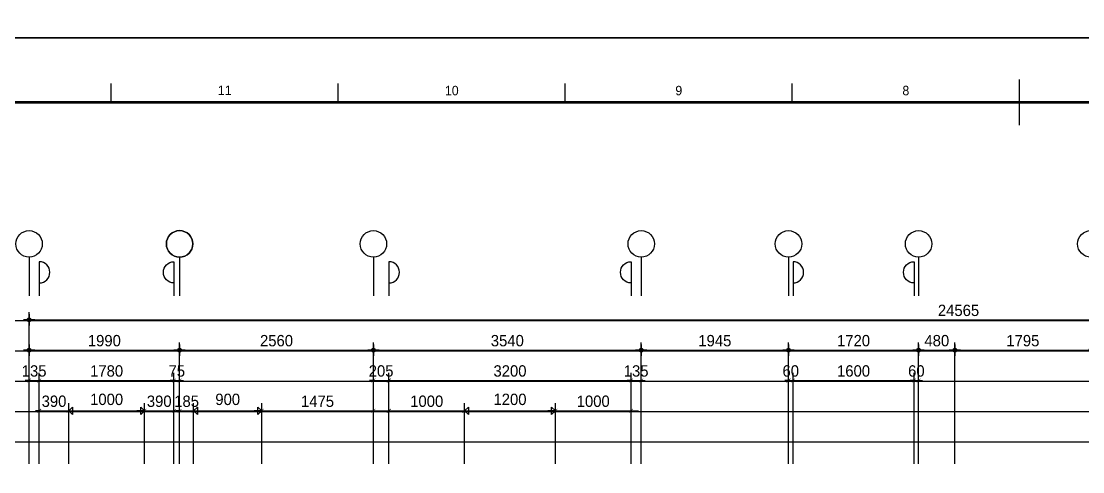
# Model space of a CAD drawing. Header units: millimetres. Extents: x -24416 to 92204, y -190080 to 23760.
# Drawn here: x 58015 to 72042, y -77008 to -71060 of the extents above; entities that cross this region are included whole.
import ezdxf
from ezdxf.enums import TextEntityAlignment as Align

# ---------------------------------------------------------------- set-up
doc = ezdxf.new("R2010")
doc.units = ezdxf.units.MM
doc.header["$LTSCALE"] = 50
doc.linetypes.add('AUDIT_D_220706163347-0', pattern=[0])
doc.layers.get('defpoints').update_dxf_attribs({"color": 139})
for name, color, linetype in [('A-치수', 7, 'AUDIT_D_220706163347-0'), ('AA-BORD-FORM', 7, 'Continuous'), ('AA-BORD-TEXT', 3, 'Continuous'), ('AA-XXXX-DIMS', 7, 'Continuous'), ('ARDM', 7, 'Continuous'), ('DIM', 7, 'AUDIT_D_220706163347-0')]:
    doc.layers.add(name, color=color, linetype=linetype)
doc.styles.add('HAUD01', font='Dotum.ttf')
doc.styles.add('맑은고딕', font='malgun.ttf', dxfattribs={"width": 0.9})
doc.dimstyles.new('DIM-50', dxfattribs={"dimscale": 50, "dimtxt": 3, "dimasz": 1, "dimexe": 2, "dimexo": 2, "dimgap": 1, "dimtad": 1, "dimdec": 0, "dimzin": 0, "dimdsep": 46, "dimtxsty": '맑은고딕', "dimblk1": 'DIMDOT', "dimblk2": 'DIMDOT', "dimsah": 1, "dimcen": 0.09, "dimdle": 2, "dimclrd": 7, "dimclre": 7, "dimclrt": 3, "dimadec": 0, "dimazin": 0, "dimtfac": 1, "dimtdec": 0, "dimtix": 1, "dimtmove": 2, "dimatfit": 3, "dimldrblk": 'DIMDOT', "dimfxl": 1, "dimtolj": 1, "dimtzin": 0, "dimarcsym": 0})
doc.dimstyles.new('MCDIM-50', dxfattribs={"dimscale": 50, "dimtxt": 3, "dimasz": 1, "dimexe": 2, "dimexo": 2, "dimgap": 1, "dimtad": 1, "dimdec": 0, "dimzin": 0, "dimdsep": 46, "dimtxsty": '맑은고딕', "dimblk1": 'ARCHTICK', "dimblk2": 'ARCHTICK', "dimsah": 1, "dimcen": 0.09, "dimdle": 2, "dimclrd": 7, "dimclre": 7, "dimclrt": 3, "dimadec": 0, "dimazin": 0, "dimtfac": 1, "dimtdec": 0, "dimtix": 1, "dimtmove": 2, "dimatfit": 3, "dimldrblk": 'ARCHTICK', "dimfxl": 1, "dimtolj": 1, "dimtzin": 0, "dimarcsym": 0})
doc.dimstyles.new('외부100-win', dxfattribs={"dimscale": 50, "dimtxt": 3, "dimasz": 1, "dimexe": 2, "dimexo": 2.5, "dimgap": 1.5, "dimtad": 1, "dimdec": 0, "dimzin": 0, "dimdsep": 46, "dimtxsty": '맑은고딕', "dimblk": 'DO2-2', "dimblk1": 'DO2-2', "dimblk2": 'DIMDOT', "dimcen": 0.09, "dimdle": 2, "dimclrd": 7, "dimclre": 7, "dimclrt": 3, "dimadec": 0, "dimazin": 0, "dimtfac": 1, "dimtdec": 0, "dimtix": 1, "dimtmove": 2, "dimatfit": 3, "dimldrblk": 'DO2-2', "dimfxl": 1, "dimtolj": 1, "dimtzin": 0, "dimarcsym": 0})

# ---------------------------------------------------------------- blocks, each defined once
blk = doc.blocks.new('DO2-2')
at = {"layer": 'ARDM'}
blk.add_line((0, 0), (-2, 0), dxfattribs=at)
blk.add_lwpolyline([(-1, -1), (-1, 1), (0, 0)], close=True, dxfattribs=at)
blk = doc.blocks.new('*D36')
at = {"layer": 'defpoints', "color": 0, "linetype": 'ByBlock', "transparency": 16777216}
for p in [(9489, -99963), (8489, -100763), (9489, -100763)]:
    blk.add_point(p, dxfattribs=at)
at = {"layer": 'DIM', "color": 7, "linetype": 'ByBlock', "lineweight": -2, "transparency": 16777216}
for p, q in [((8489, -100638), (8489, -99863)), ((9489, -100638), (9489, -99863)), ((8539, -99963), (9439, -99963))]:
    blk.add_line(p, q, dxfattribs=at)
at = {"layer": 'DIM', "color": 7, "linetype": 'ByBlock', "lineweight": -2, "transparency": 16777216, "xscale": 50, "yscale": 50, "zscale": 50, "rotation": 180}
blk.add_blockref('DO2-2', (8489, -99963), dxfattribs=at)
at = {"layer": 'DIM', "color": 7, "linetype": 'ByBlock', "lineweight": -2, "transparency": 16777216, "xscale": 50, "yscale": 50, "zscale": 50}
blk.add_blockref('DO2-2', (9489, -99963), dxfattribs=at)
at = {"layer": 'DIM', "color": 3, "linetype": 'ByBlock', "transparency": 16777216, "insert": (8989, -99813), "char_height": 150, "attachment_point": 5, "style": 'HAUD01'}
blk.add_mtext('\\A1;1000', dxfattribs=at)
blk = doc.blocks.new('DIMDOT')
at = {"layer": 'AA-XXXX-DIMS'}
for p, q in [((-1.5, 0), (1.5, 0)), ((0, -1.5), (0, 1.5))]:
    blk.add_line(p, q, dxfattribs=at)
for radius in [0.5, 0.25]:
    blk.add_circle((0, 0), radius, dxfattribs=at)
blk = doc.blocks.new('_ArchTick')
at = {"color": 0, "linetype": 'ByBlock', "const_width": 0.15}
blk.add_lwpolyline([(-0.5, -0.5), (0.5, 0.5)], dxfattribs=at)
blk = doc.blocks.new('*D37')
at = {"layer": 'defpoints', "color": 0, "linetype": 'ByBlock', "transparency": 16777216}
for p in [(9879, -99963), (9489, -100763), (9879, -100763)]:
    blk.add_point(p, dxfattribs=at)
at = {"layer": 'DIM', "color": 7, "linetype": 'ByBlock', "lineweight": -2, "transparency": 16777216}
for p, q in [((9489, -100663), (9489, -99863)), ((9879, -100663), (9879, -99863)), ((9489, -99963), (9439, -99963)), ((9489, -99963), (9879, -99963)), ((9879, -99963), (9929, -99963))]:
    blk.add_line(p, q, dxfattribs=at)
at = {"layer": 'DIM', "color": 7, "linetype": 'ByBlock', "lineweight": -2, "transparency": 16777216, "xscale": 50, "yscale": 50, "zscale": 50}
blk.add_blockref('_ArchTick', (9489, -99963), dxfattribs=at)
at = {"layer": 'DIM', "color": 7, "linetype": 'ByBlock', "lineweight": -2, "transparency": 16777216, "xscale": 50, "yscale": 50, "zscale": 50, "rotation": 180}
blk.add_blockref('_ArchTick', (9879, -99963), dxfattribs=at)
at = {"layer": 'DIM', "color": 3, "linetype": 'ByBlock', "transparency": 16777216, "insert": (9684, -99838), "char_height": 150, "attachment_point": 5, "style": 'HAUD01'}
blk.add_mtext('\\A1;390', dxfattribs=at)
blk = doc.blocks.new('*D38')
at = {"layer": 'defpoints', "color": 0, "linetype": 'ByBlock', "transparency": 16777216}
for p in [(10139, -99963), (9954, -100763), (10139, -100763)]:
    blk.add_point(p, dxfattribs=at)
at = {"layer": 'DIM', "color": 7, "linetype": 'ByBlock', "lineweight": -2, "transparency": 16777216}
for p, q in [((9954, -100663), (9954, -99863)), ((10139, -100663), (10139, -99863)), ((9954, -99963), (9904, -99963)), ((9954, -99963), (10139, -99963)), ((10139, -99963), (10189, -99963))]:
    blk.add_line(p, q, dxfattribs=at)
at = {"layer": 'DIM', "color": 7, "linetype": 'ByBlock', "lineweight": -2, "transparency": 16777216, "xscale": 50, "yscale": 50, "zscale": 50}
blk.add_blockref('_ArchTick', (9954, -99963), dxfattribs=at)
at = {"layer": 'DIM', "color": 7, "linetype": 'ByBlock', "lineweight": -2, "transparency": 16777216, "xscale": 50, "yscale": 50, "zscale": 50, "rotation": 180}
blk.add_blockref('_ArchTick', (10139, -99963), dxfattribs=at)
at = {"layer": 'DIM', "color": 3, "linetype": 'ByBlock', "transparency": 16777216, "insert": (10046, -99838), "char_height": 150, "attachment_point": 5, "style": 'HAUD01'}
blk.add_mtext('\\A1;185', dxfattribs=at)
blk = doc.blocks.new('*D39')
at = {"layer": 'defpoints', "color": 0, "linetype": 'ByBlock', "transparency": 16777216}
for p in [(11039, -99963), (10139, -100763), (11039, -100763)]:
    blk.add_point(p, dxfattribs=at)
at = {"layer": 'DIM', "color": 7, "linetype": 'ByBlock', "lineweight": -2, "transparency": 16777216}
for p, q in [((10139, -100638), (10139, -99863)), ((11039, -100638), (11039, -99863)), ((10189, -99963), (10989, -99963))]:
    blk.add_line(p, q, dxfattribs=at)
at = {"layer": 'DIM', "color": 7, "linetype": 'ByBlock', "lineweight": -2, "transparency": 16777216, "xscale": 50, "yscale": 50, "zscale": 50, "rotation": 180}
blk.add_blockref('DO2-2', (10139, -99963), dxfattribs=at)
at = {"layer": 'DIM', "color": 7, "linetype": 'ByBlock', "lineweight": -2, "transparency": 16777216, "xscale": 50, "yscale": 50, "zscale": 50}
blk.add_blockref('DO2-2', (11039, -99963), dxfattribs=at)
at = {"layer": 'DIM', "color": 3, "linetype": 'ByBlock', "transparency": 16777216, "insert": (10589, -99813), "char_height": 150, "attachment_point": 5, "style": 'HAUD01'}
blk.add_mtext('\\A1;900', dxfattribs=at)
blk = doc.blocks.new('*D40')
at = {"layer": 'defpoints', "color": 0, "linetype": 'ByBlock', "transparency": 16777216}
for p in [(12514, -99963), (11039, -100763), (12514, -100763)]:
    blk.add_point(p, dxfattribs=at)
at = {"layer": 'DIM', "color": 7, "linetype": 'ByBlock', "lineweight": -2, "transparency": 16777216}
for p, q in [((11039, -100663), (11039, -99863)), ((12514, -100663), (12514, -99863)), ((10939, -99963), (12614, -99963))]:
    blk.add_line(p, q, dxfattribs=at)
at = {"layer": 'DIM', "color": 7, "linetype": 'ByBlock', "lineweight": -2, "transparency": 16777216, "xscale": 50, "yscale": 50, "zscale": 50, "rotation": 180}
blk.add_blockref('_ArchTick', (11039, -99963), dxfattribs=at)
at = {"layer": 'DIM', "color": 7, "linetype": 'ByBlock', "lineweight": -2, "transparency": 16777216, "xscale": 50, "yscale": 50, "zscale": 50}
blk.add_blockref('_ArchTick', (12514, -99963), dxfattribs=at)
at = {"layer": 'DIM', "color": 3, "linetype": 'ByBlock', "transparency": 16777216, "insert": (11776, -99838), "char_height": 150, "attachment_point": 5, "style": 'HAUD01'}
blk.add_mtext('\\A1;1475', dxfattribs=at)
blk = doc.blocks.new('*D41')
at = {"layer": 'defpoints', "color": 0, "linetype": 'ByBlock', "transparency": 16777216}
for p in [(13719, -99963), (12719, -100763), (13719, -100763)]:
    blk.add_point(p, dxfattribs=at)
at = {"layer": 'DIM', "color": 7, "linetype": 'ByBlock', "lineweight": -2, "transparency": 16777216}
for p, q in [((12719, -100663), (12719, -99863)), ((13719, -100663), (13719, -99863)), ((12619, -99963), (13819, -99963))]:
    blk.add_line(p, q, dxfattribs=at)
at = {"layer": 'DIM', "color": 7, "linetype": 'ByBlock', "lineweight": -2, "transparency": 16777216, "xscale": 50, "yscale": 50, "zscale": 50, "rotation": 180}
blk.add_blockref('_ArchTick', (12719, -99963), dxfattribs=at)
at = {"layer": 'DIM', "color": 7, "linetype": 'ByBlock', "lineweight": -2, "transparency": 16777216, "xscale": 50, "yscale": 50, "zscale": 50}
blk.add_blockref('_ArchTick', (13719, -99963), dxfattribs=at)
at = {"layer": 'DIM', "color": 3, "linetype": 'ByBlock', "transparency": 16777216, "insert": (13219, -99838), "char_height": 150, "attachment_point": 5, "style": 'HAUD01'}
blk.add_mtext('\\A1;1000', dxfattribs=at)
blk = doc.blocks.new('*D42')
at = {"layer": 'defpoints', "color": 0, "linetype": 'ByBlock', "transparency": 16777216}
for p in [(14919, -99963), (13719, -100763), (14919, -100763)]:
    blk.add_point(p, dxfattribs=at)
at = {"layer": 'DIM', "color": 7, "linetype": 'ByBlock', "lineweight": -2, "transparency": 16777216}
for p, q in [((13719, -100638), (13719, -99863)), ((14919, -100638), (14919, -99863)), ((13769, -99963), (14869, -99963))]:
    blk.add_line(p, q, dxfattribs=at)
at = {"layer": 'DIM', "color": 7, "linetype": 'ByBlock', "lineweight": -2, "transparency": 16777216, "xscale": 50, "yscale": 50, "zscale": 50, "rotation": 180}
blk.add_blockref('DO2-2', (13719, -99963), dxfattribs=at)
at = {"layer": 'DIM', "color": 7, "linetype": 'ByBlock', "lineweight": -2, "transparency": 16777216, "xscale": 50, "yscale": 50, "zscale": 50}
blk.add_blockref('DO2-2', (14919, -99963), dxfattribs=at)
at = {"layer": 'DIM', "color": 3, "linetype": 'ByBlock', "transparency": 16777216, "insert": (14319, -99813), "char_height": 150, "attachment_point": 5, "style": 'HAUD01'}
blk.add_mtext('\\A1;1200', dxfattribs=at)
blk = doc.blocks.new('*D43')
at = {"layer": 'defpoints', "color": 0, "linetype": 'ByBlock', "transparency": 16777216}
for p in [(15919, -99963), (14919, -100763), (15919, -100763)]:
    blk.add_point(p, dxfattribs=at)
at = {"layer": 'DIM', "color": 7, "linetype": 'ByBlock', "lineweight": -2, "transparency": 16777216}
for p, q in [((14919, -100663), (14919, -99863)), ((15919, -100663), (15919, -99863)), ((14819, -99963), (16019, -99963))]:
    blk.add_line(p, q, dxfattribs=at)
at = {"layer": 'DIM', "color": 7, "linetype": 'ByBlock', "lineweight": -2, "transparency": 16777216, "xscale": 50, "yscale": 50, "zscale": 50, "rotation": 180}
blk.add_blockref('_ArchTick', (14919, -99963), dxfattribs=at)
at = {"layer": 'DIM', "color": 7, "linetype": 'ByBlock', "lineweight": -2, "transparency": 16777216, "xscale": 50, "yscale": 50, "zscale": 50}
blk.add_blockref('_ArchTick', (15919, -99963), dxfattribs=at)
at = {"layer": 'DIM', "color": 3, "linetype": 'ByBlock', "transparency": 16777216, "insert": (15419, -99838), "char_height": 150, "attachment_point": 5, "style": 'HAUD01'}
blk.add_mtext('\\A1;1000', dxfattribs=at)
blk = doc.blocks.new('중심')
at = {"layer": 'DIM'}
blk.add_line((-350, 0), (0, 0), dxfattribs=at)
blk.add_circle((-470, 0), 120, dxfattribs=at)
blk = doc.blocks.new('*D105')
at = {"layer": 'defpoints', "color": 0, "transparency": 16777216}
for p in [(9954, -99163), (7964, -100763), (9954, -100763)]:
    blk.add_point(p, dxfattribs=at)
at = {"layer": 'DIM', "color": 7, "lineweight": -2, "transparency": 16777216}
for p, q in [((7964, -100663), (7964, -99063)), ((8014, -99163), (9904, -99163)), ((9954, -100663), (9954, -99063))]:
    blk.add_line(p, q, dxfattribs=at)
at = {"layer": 'DIM', "color": 7, "lineweight": -2, "transparency": 16777216, "xscale": 50, "yscale": 50, "zscale": 50, "rotation": 180}
blk.add_blockref('DIMDOT', (7964, -99163), dxfattribs=at)
at = {"layer": 'DIM', "color": 7, "lineweight": -2, "transparency": 16777216, "xscale": 50, "yscale": 50, "zscale": 50}
blk.add_blockref('DIMDOT', (9954, -99163), dxfattribs=at)
at = {"layer": 'DIM', "color": 3, "transparency": 16777216, "insert": (8959, -99038), "char_height": 150, "attachment_point": 5, "style": 'HAUD01'}
blk.add_mtext('\\A1;1990', dxfattribs=at)
blk = doc.blocks.new('*D106')
at = {"layer": 'defpoints', "color": 0, "transparency": 16777216}
for p in [(12514, -99163), (9954, -100763), (12514, -100763)]:
    blk.add_point(p, dxfattribs=at)
at = {"layer": 'DIM', "color": 7, "lineweight": -2, "transparency": 16777216}
for p, q in [((9954, -100663), (9954, -99063)), ((10004, -99163), (12464, -99163)), ((12514, -100663), (12514, -99063))]:
    blk.add_line(p, q, dxfattribs=at)
at = {"layer": 'DIM', "color": 7, "lineweight": -2, "transparency": 16777216, "xscale": 50, "yscale": 50, "zscale": 50, "rotation": 180}
blk.add_blockref('DIMDOT', (9954, -99163), dxfattribs=at)
at = {"layer": 'DIM', "color": 7, "lineweight": -2, "transparency": 16777216, "xscale": 50, "yscale": 50, "zscale": 50}
blk.add_blockref('DIMDOT', (12514, -99163), dxfattribs=at)
at = {"layer": 'DIM', "color": 3, "transparency": 16777216, "insert": (11234, -99038), "char_height": 150, "attachment_point": 5, "style": 'HAUD01'}
blk.add_mtext('\\A1;2560', dxfattribs=at)
blk = doc.blocks.new('*D107')
at = {"layer": 'defpoints', "color": 0, "transparency": 16777216}
for p in [(16054, -99163), (12514, -100763), (16054, -100763)]:
    blk.add_point(p, dxfattribs=at)
at = {"layer": 'DIM', "color": 7, "lineweight": -2, "transparency": 16777216}
for p, q in [((12514, -100663), (12514, -99063)), ((12564, -99163), (16004, -99163)), ((16054, -100663), (16054, -99063))]:
    blk.add_line(p, q, dxfattribs=at)
at = {"layer": 'DIM', "color": 7, "lineweight": -2, "transparency": 16777216, "xscale": 50, "yscale": 50, "zscale": 50, "rotation": 180}
blk.add_blockref('DIMDOT', (12514, -99163), dxfattribs=at)
at = {"layer": 'DIM', "color": 7, "lineweight": -2, "transparency": 16777216, "xscale": 50, "yscale": 50, "zscale": 50}
blk.add_blockref('DIMDOT', (16054, -99163), dxfattribs=at)
at = {"layer": 'DIM', "color": 3, "transparency": 16777216, "insert": (14284, -99038), "char_height": 150, "attachment_point": 5, "style": 'HAUD01'}
blk.add_mtext('\\A1;3540', dxfattribs=at)
blk = doc.blocks.new('*D108')
at = {"layer": 'defpoints', "color": 0, "transparency": 16777216}
for p in [(17999, -99163), (16054, -100763), (17999, -100763)]:
    blk.add_point(p, dxfattribs=at)
at = {"layer": 'DIM', "color": 7, "lineweight": -2, "transparency": 16777216}
for p, q in [((16054, -100663), (16054, -99063)), ((16104, -99163), (17949, -99163)), ((17999, -100663), (17999, -99063))]:
    blk.add_line(p, q, dxfattribs=at)
at = {"layer": 'DIM', "color": 7, "lineweight": -2, "transparency": 16777216, "xscale": 50, "yscale": 50, "zscale": 50, "rotation": 180}
blk.add_blockref('DIMDOT', (16054, -99163), dxfattribs=at)
at = {"layer": 'DIM', "color": 7, "lineweight": -2, "transparency": 16777216, "xscale": 50, "yscale": 50, "zscale": 50}
blk.add_blockref('DIMDOT', (17999, -99163), dxfattribs=at)
at = {"layer": 'DIM', "color": 3, "transparency": 16777216, "insert": (17026, -99038), "char_height": 150, "attachment_point": 5, "style": 'HAUD01'}
blk.add_mtext('\\A1;1945', dxfattribs=at)
blk = doc.blocks.new('*D109')
at = {"layer": 'defpoints', "color": 0, "transparency": 16777216}
for p in [(19719, -99163), (17999, -100763), (19719, -100763)]:
    blk.add_point(p, dxfattribs=at)
at = {"layer": 'DIM', "color": 7, "lineweight": -2, "transparency": 16777216}
for p, q in [((17999, -100663), (17999, -99063)), ((18049, -99163), (19669, -99163)), ((19719, -100663), (19719, -99063))]:
    blk.add_line(p, q, dxfattribs=at)
at = {"layer": 'DIM', "color": 7, "lineweight": -2, "transparency": 16777216, "xscale": 50, "yscale": 50, "zscale": 50, "rotation": 180}
blk.add_blockref('DIMDOT', (17999, -99163), dxfattribs=at)
at = {"layer": 'DIM', "color": 7, "lineweight": -2, "transparency": 16777216, "xscale": 50, "yscale": 50, "zscale": 50}
blk.add_blockref('DIMDOT', (19719, -99163), dxfattribs=at)
at = {"layer": 'DIM', "color": 3, "transparency": 16777216, "insert": (18859, -99038), "char_height": 150, "attachment_point": 5, "style": 'HAUD01'}
blk.add_mtext('\\A1;1720', dxfattribs=at)
blk = doc.blocks.new('*D110')
at = {"layer": 'defpoints', "color": 0, "transparency": 16777216}
for p in [(20199, -99163), (19719, -100763), (20199, -100763)]:
    blk.add_point(p, dxfattribs=at)
at = {"layer": 'DIM', "color": 7, "lineweight": -2, "transparency": 16777216}
for p, q in [((19719, -100663), (19719, -99063)), ((19769, -99163), (20149, -99163)), ((20199, -100663), (20199, -99063))]:
    blk.add_line(p, q, dxfattribs=at)
at = {"layer": 'DIM', "color": 7, "lineweight": -2, "transparency": 16777216, "xscale": 50, "yscale": 50, "zscale": 50, "rotation": 180}
blk.add_blockref('DIMDOT', (19719, -99163), dxfattribs=at)
at = {"layer": 'DIM', "color": 7, "lineweight": -2, "transparency": 16777216, "xscale": 50, "yscale": 50, "zscale": 50}
blk.add_blockref('DIMDOT', (20199, -99163), dxfattribs=at)
at = {"layer": 'DIM', "color": 3, "transparency": 16777216, "insert": (19959, -99038), "char_height": 150, "attachment_point": 5, "style": 'HAUD01'}
blk.add_mtext('\\A1;480', dxfattribs=at)
blk = doc.blocks.new('*D111')
at = {"layer": 'defpoints', "color": 0, "transparency": 16777216}
for p in [(21994, -99163), (20199, -100763), (21994, -100763)]:
    blk.add_point(p, dxfattribs=at)
at = {"layer": 'DIM', "color": 7, "lineweight": -2, "transparency": 16777216}
for p, q in [((20199, -100663), (20199, -99063)), ((20249, -99163), (21944, -99163)), ((21994, -100663), (21994, -99063))]:
    blk.add_line(p, q, dxfattribs=at)
at = {"layer": 'DIM', "color": 7, "lineweight": -2, "transparency": 16777216, "xscale": 50, "yscale": 50, "zscale": 50, "rotation": 180}
blk.add_blockref('DIMDOT', (20199, -99163), dxfattribs=at)
at = {"layer": 'DIM', "color": 7, "lineweight": -2, "transparency": 16777216, "xscale": 50, "yscale": 50, "zscale": 50}
blk.add_blockref('DIMDOT', (21994, -99163), dxfattribs=at)
at = {"layer": 'DIM', "color": 3, "transparency": 16777216, "insert": (21096, -99038), "char_height": 150, "attachment_point": 5, "style": 'HAUD01'}
blk.add_mtext('\\A1;1795', dxfattribs=at)
blk = doc.blocks.new('*D117')
at = {"layer": 'defpoints', "color": 0, "transparency": 16777216}
for p in [(32529, -98763), (7964, -100763), (32529, -100763)]:
    blk.add_point(p, dxfattribs=at)
at = {"layer": 'DIM', "color": 7, "lineweight": -2, "transparency": 16777216}
for p, q in [((7964, -100663), (7964, -98663)), ((32529, -100663), (32529, -98663)), ((8014, -98763), (32479, -98763))]:
    blk.add_line(p, q, dxfattribs=at)
at = {"layer": 'DIM', "color": 7, "lineweight": -2, "transparency": 16777216, "xscale": 50, "yscale": 50, "zscale": 50, "rotation": 180}
blk.add_blockref('DIMDOT', (7964, -98763), dxfattribs=at)
at = {"layer": 'DIM', "color": 7, "lineweight": -2, "transparency": 16777216, "xscale": 50, "yscale": 50, "zscale": 50}
blk.add_blockref('DIMDOT', (32529, -98763), dxfattribs=at)
at = {"layer": 'DIM', "color": 3, "transparency": 16777216, "insert": (20246, -98638), "char_height": 150, "attachment_point": 5, "style": 'HAUD01'}
blk.add_mtext('\\A1;24565', dxfattribs=at)
blk = doc.blocks.new('*D118')
at = {"layer": 'defpoints', "color": 0, "linetype": 'ByBlock', "transparency": 16777216}
for p in [(8099, -99563), (7964, -100763), (8099, -100763)]:
    blk.add_point(p, dxfattribs=at)
at = {"layer": 'DIM', "color": 7, "linetype": 'ByBlock', "lineweight": -2, "transparency": 16777216}
for p, q in [((7964, -99563), (7914, -99563)), ((7964, -100663), (7964, -99463)), ((7964, -99563), (8099, -99563)), ((8099, -100663), (8099, -99463)), ((8099, -99563), (8149, -99563))]:
    blk.add_line(p, q, dxfattribs=at)
at = {"layer": 'DIM', "color": 7, "linetype": 'ByBlock', "lineweight": -2, "transparency": 16777216, "xscale": 50, "yscale": 50, "zscale": 50}
blk.add_blockref('_ArchTick', (7964, -99563), dxfattribs=at)
at = {"layer": 'DIM', "color": 7, "linetype": 'ByBlock', "lineweight": -2, "transparency": 16777216, "xscale": 50, "yscale": 50, "zscale": 50, "rotation": 180}
blk.add_blockref('_ArchTick', (8099, -99563), dxfattribs=at)
at = {"layer": 'DIM', "color": 3, "linetype": 'ByBlock', "transparency": 16777216, "insert": (8031, -99438), "char_height": 150, "attachment_point": 5, "style": 'HAUD01'}
blk.add_mtext('\\A1;135', dxfattribs=at)
blk = doc.blocks.new('*D119')
at = {"layer": 'defpoints', "color": 0, "linetype": 'ByBlock', "transparency": 16777216}
for p in [(9879, -99563), (8099, -100763), (9879, -100763)]:
    blk.add_point(p, dxfattribs=at)
at = {"layer": 'DIM', "color": 7, "linetype": 'ByBlock', "lineweight": -2, "transparency": 16777216}
for p, q in [((7999, -99563), (9979, -99563)), ((8099, -100663), (8099, -99463)), ((9879, -100663), (9879, -99463))]:
    blk.add_line(p, q, dxfattribs=at)
at = {"layer": 'DIM', "color": 7, "linetype": 'ByBlock', "lineweight": -2, "transparency": 16777216, "xscale": 50, "yscale": 50, "zscale": 50, "rotation": 180}
blk.add_blockref('_ArchTick', (8099, -99563), dxfattribs=at)
at = {"layer": 'DIM', "color": 7, "linetype": 'ByBlock', "lineweight": -2, "transparency": 16777216, "xscale": 50, "yscale": 50, "zscale": 50}
blk.add_blockref('_ArchTick', (9879, -99563), dxfattribs=at)
at = {"layer": 'DIM', "color": 3, "linetype": 'ByBlock', "transparency": 16777216, "insert": (8989, -99438), "char_height": 150, "attachment_point": 5, "style": 'HAUD01'}
blk.add_mtext('\\A1;1780', dxfattribs=at)
blk = doc.blocks.new('*D120')
at = {"layer": 'defpoints', "color": 0, "linetype": 'ByBlock', "transparency": 16777216}
for p in [(9954, -99563), (9879, -100763), (9954, -100763)]:
    blk.add_point(p, dxfattribs=at)
at = {"layer": 'DIM', "color": 7, "linetype": 'ByBlock', "lineweight": -2, "transparency": 16777216}
for p, q in [((9879, -99563), (9829, -99563)), ((9879, -100663), (9879, -99463)), ((9879, -99563), (9954, -99563)), ((9954, -100663), (9954, -99463)), ((9954, -99563), (10004, -99563))]:
    blk.add_line(p, q, dxfattribs=at)
at = {"layer": 'DIM', "color": 7, "linetype": 'ByBlock', "lineweight": -2, "transparency": 16777216, "xscale": 50, "yscale": 50, "zscale": 50}
blk.add_blockref('_ArchTick', (9879, -99563), dxfattribs=at)
at = {"layer": 'DIM', "color": 7, "linetype": 'ByBlock', "lineweight": -2, "transparency": 16777216, "xscale": 50, "yscale": 50, "zscale": 50, "rotation": 180}
blk.add_blockref('_ArchTick', (9954, -99563), dxfattribs=at)
at = {"layer": 'DIM', "color": 3, "linetype": 'ByBlock', "transparency": 16777216, "insert": (9916, -99438), "char_height": 150, "attachment_point": 5, "style": 'HAUD01'}
blk.add_mtext('\\A1;75', dxfattribs=at)
blk = doc.blocks.new('*D121')
at = {"layer": 'defpoints', "color": 0, "linetype": 'ByBlock', "transparency": 16777216}
for p in [(12719, -99563), (12514, -100763), (12719, -100763)]:
    blk.add_point(p, dxfattribs=at)
at = {"layer": 'DIM', "color": 7, "linetype": 'ByBlock', "lineweight": -2, "transparency": 16777216}
for p, q in [((12514, -99563), (12464, -99563)), ((12514, -100663), (12514, -99463)), ((12514, -99563), (12719, -99563)), ((12719, -100663), (12719, -99463)), ((12719, -99563), (12769, -99563))]:
    blk.add_line(p, q, dxfattribs=at)
at = {"layer": 'DIM', "color": 7, "linetype": 'ByBlock', "lineweight": -2, "transparency": 16777216, "xscale": 50, "yscale": 50, "zscale": 50}
blk.add_blockref('_ArchTick', (12514, -99563), dxfattribs=at)
at = {"layer": 'DIM', "color": 7, "linetype": 'ByBlock', "lineweight": -2, "transparency": 16777216, "xscale": 50, "yscale": 50, "zscale": 50, "rotation": 180}
blk.add_blockref('_ArchTick', (12719, -99563), dxfattribs=at)
at = {"layer": 'DIM', "color": 3, "linetype": 'ByBlock', "transparency": 16777216, "insert": (12616, -99438), "char_height": 150, "attachment_point": 5, "style": 'HAUD01'}
blk.add_mtext('\\A1;205', dxfattribs=at)
blk = doc.blocks.new('*D122')
at = {"layer": 'defpoints', "color": 0, "linetype": 'ByBlock', "transparency": 16777216}
for p in [(15919, -99563), (12719, -100763), (15919, -100763)]:
    blk.add_point(p, dxfattribs=at)
at = {"layer": 'DIM', "color": 7, "linetype": 'ByBlock', "lineweight": -2, "transparency": 16777216}
for p, q in [((12619, -99563), (16019, -99563)), ((12719, -100663), (12719, -99463)), ((15919, -100663), (15919, -99463))]:
    blk.add_line(p, q, dxfattribs=at)
at = {"layer": 'DIM', "color": 7, "linetype": 'ByBlock', "lineweight": -2, "transparency": 16777216, "xscale": 50, "yscale": 50, "zscale": 50, "rotation": 180}
blk.add_blockref('_ArchTick', (12719, -99563), dxfattribs=at)
at = {"layer": 'DIM', "color": 7, "linetype": 'ByBlock', "lineweight": -2, "transparency": 16777216, "xscale": 50, "yscale": 50, "zscale": 50}
blk.add_blockref('_ArchTick', (15919, -99563), dxfattribs=at)
at = {"layer": 'DIM', "color": 3, "linetype": 'ByBlock', "transparency": 16777216, "insert": (14319, -99438), "char_height": 150, "attachment_point": 5, "style": 'HAUD01'}
blk.add_mtext('\\A1;3200', dxfattribs=at)
blk = doc.blocks.new('*D123')
at = {"layer": 'defpoints', "color": 0, "linetype": 'ByBlock', "transparency": 16777216}
for p in [(16054, -99563), (15919, -100763), (16054, -100763)]:
    blk.add_point(p, dxfattribs=at)
at = {"layer": 'DIM', "color": 7, "linetype": 'ByBlock', "lineweight": -2, "transparency": 16777216}
for p, q in [((15919, -99563), (15869, -99563)), ((15919, -100663), (15919, -99463)), ((15919, -99563), (16054, -99563)), ((16054, -100663), (16054, -99463)), ((16054, -99563), (16104, -99563))]:
    blk.add_line(p, q, dxfattribs=at)
at = {"layer": 'DIM', "color": 7, "linetype": 'ByBlock', "lineweight": -2, "transparency": 16777216, "xscale": 50, "yscale": 50, "zscale": 50}
blk.add_blockref('_ArchTick', (15919, -99563), dxfattribs=at)
at = {"layer": 'DIM', "color": 7, "linetype": 'ByBlock', "lineweight": -2, "transparency": 16777216, "xscale": 50, "yscale": 50, "zscale": 50, "rotation": 180}
blk.add_blockref('_ArchTick', (16054, -99563), dxfattribs=at)
at = {"layer": 'DIM', "color": 3, "linetype": 'ByBlock', "transparency": 16777216, "insert": (15986, -99438), "char_height": 150, "attachment_point": 5, "style": 'HAUD01'}
blk.add_mtext('\\A1;135', dxfattribs=at)
blk = doc.blocks.new('*D124')
at = {"layer": 'defpoints', "color": 0, "linetype": 'ByBlock', "transparency": 16777216}
for p in [(18059, -99563), (17999, -100763), (18059, -100763)]:
    blk.add_point(p, dxfattribs=at)
at = {"layer": 'DIM', "color": 7, "linetype": 'ByBlock', "lineweight": -2, "transparency": 16777216}
for p, q in [((17999, -99563), (17949, -99563)), ((17999, -100663), (17999, -99463)), ((17999, -99563), (18059, -99563)), ((18059, -100663), (18059, -99463)), ((18059, -99563), (18109, -99563))]:
    blk.add_line(p, q, dxfattribs=at)
at = {"layer": 'DIM', "color": 7, "linetype": 'ByBlock', "lineweight": -2, "transparency": 16777216, "xscale": 50, "yscale": 50, "zscale": 50}
blk.add_blockref('_ArchTick', (17999, -99563), dxfattribs=at)
at = {"layer": 'DIM', "color": 7, "linetype": 'ByBlock', "lineweight": -2, "transparency": 16777216, "xscale": 50, "yscale": 50, "zscale": 50, "rotation": 180}
blk.add_blockref('_ArchTick', (18059, -99563), dxfattribs=at)
at = {"layer": 'DIM', "color": 3, "linetype": 'ByBlock', "transparency": 16777216, "insert": (18029, -99438), "char_height": 150, "attachment_point": 5, "style": 'HAUD01'}
blk.add_mtext('\\A1;60', dxfattribs=at)
blk = doc.blocks.new('*D125')
at = {"layer": 'defpoints', "color": 0, "linetype": 'ByBlock', "transparency": 16777216}
for p in [(19659, -99563), (18059, -100763), (19659, -100763)]:
    blk.add_point(p, dxfattribs=at)
at = {"layer": 'DIM', "color": 7, "linetype": 'ByBlock', "lineweight": -2, "transparency": 16777216}
for p, q in [((17959, -99563), (19759, -99563)), ((18059, -100663), (18059, -99463)), ((19659, -100663), (19659, -99463))]:
    blk.add_line(p, q, dxfattribs=at)
at = {"layer": 'DIM', "color": 7, "linetype": 'ByBlock', "lineweight": -2, "transparency": 16777216, "xscale": 50, "yscale": 50, "zscale": 50, "rotation": 180}
blk.add_blockref('_ArchTick', (18059, -99563), dxfattribs=at)
at = {"layer": 'DIM', "color": 7, "linetype": 'ByBlock', "lineweight": -2, "transparency": 16777216, "xscale": 50, "yscale": 50, "zscale": 50}
blk.add_blockref('_ArchTick', (19659, -99563), dxfattribs=at)
at = {"layer": 'DIM', "color": 3, "linetype": 'ByBlock', "transparency": 16777216, "insert": (18859, -99438), "char_height": 150, "attachment_point": 5, "style": 'HAUD01'}
blk.add_mtext('\\A1;1600', dxfattribs=at)
blk = doc.blocks.new('*D126')
at = {"layer": 'defpoints', "color": 0, "linetype": 'ByBlock', "transparency": 16777216}
for p in [(19719, -99563), (19659, -100763), (19719, -100763)]:
    blk.add_point(p, dxfattribs=at)
at = {"layer": 'DIM', "color": 7, "linetype": 'ByBlock', "lineweight": -2, "transparency": 16777216}
for p, q in [((19659, -99563), (19609, -99563)), ((19659, -100663), (19659, -99463)), ((19659, -99563), (19719, -99563)), ((19719, -100663), (19719, -99463)), ((19719, -99563), (19769, -99563))]:
    blk.add_line(p, q, dxfattribs=at)
at = {"layer": 'DIM', "color": 7, "linetype": 'ByBlock', "lineweight": -2, "transparency": 16777216, "xscale": 50, "yscale": 50, "zscale": 50}
blk.add_blockref('_ArchTick', (19659, -99563), dxfattribs=at)
at = {"layer": 'DIM', "color": 7, "linetype": 'ByBlock', "lineweight": -2, "transparency": 16777216, "xscale": 50, "yscale": 50, "zscale": 50, "rotation": 180}
blk.add_blockref('_ArchTick', (19719, -99563), dxfattribs=at)
at = {"layer": 'DIM', "color": 3, "linetype": 'ByBlock', "transparency": 16777216, "insert": (19689, -99438), "char_height": 150, "attachment_point": 5, "style": 'HAUD01'}
blk.add_mtext('\\A1;60', dxfattribs=at)
blk = doc.blocks.new('*D319')
at = {"layer": 'defpoints', "color": 0, "linetype": 'ByBlock', "transparency": 16777216}
for p in [(8489, -99963), (8099, -100763), (8489, -100763)]:
    blk.add_point(p, dxfattribs=at)
at = {"layer": 'DIM', "color": 7, "linetype": 'ByBlock', "lineweight": -2, "transparency": 16777216}
for p, q in [((8099, -100663), (8099, -99863)), ((8489, -100663), (8489, -99863)), ((8099, -99963), (8049, -99963)), ((8099, -99963), (8489, -99963)), ((8489, -99963), (8539, -99963))]:
    blk.add_line(p, q, dxfattribs=at)
at = {"layer": 'DIM', "color": 7, "linetype": 'ByBlock', "lineweight": -2, "transparency": 16777216, "xscale": 50, "yscale": 50, "zscale": 50}
blk.add_blockref('_ArchTick', (8099, -99963), dxfattribs=at)
at = {"layer": 'DIM', "color": 7, "linetype": 'ByBlock', "lineweight": -2, "transparency": 16777216, "xscale": 50, "yscale": 50, "zscale": 50, "rotation": 180}
blk.add_blockref('_ArchTick', (8489, -99963), dxfattribs=at)
at = {"layer": 'DIM', "color": 3, "linetype": 'ByBlock', "transparency": 16777216, "insert": (8294, -99838), "char_height": 150, "attachment_point": 5, "style": 'HAUD01'}
blk.add_mtext('\\A1;390', dxfattribs=at)
blk = doc.blocks.new('XR-FORM 청주월명')
at = {"layer": 'AA-BORD-FORM', "color": 2}
for p, q in [((181, 577), (181, 582)), ((241, 577), (241, 582)), ((301, 577), (301, 582)), ((361, 577), (361, 582)), ((421, 571), (421, 583))]:
    blk.add_line(p, q, dxfattribs=at)
at = {"layer": 'AA-BORD-FORM', "color": 1}
blk.add_lwpolyline([(0, 0), (841, 0), (841, 594), (0, 594)], close=True, dxfattribs=at)
at = {"layer": 'AA-BORD-FORM', "color": 2, "const_width": 0.682}
blk.add_lwpolyline([(21, 17), (21, 577), (821, 577), (821, 17)], close=True, dxfattribs=at)
at = {"layer": 'AA-BORD-TEXT', "color": 7, "style": 'HAUD01'}
for s, p in [('11', (211, 580.17)), ('10', (271, 580.1)), ('9', (331, 580.1)), ('8', (391, 580.1))]:
    blk.add_text(s, height=2.5, dxfattribs=at).set_placement(p, align=Align.MIDDLE_CENTER)
blk = doc.blocks.new('DIM-1108')
at = {"layer": 'DIM'}
for points in [[(8098.9, -98274.9, 1), (8098.9, -97994.9), (8098.9, -98444.9)], [(9878.9, -98274.9, -1), (9878.9, -97994.9), (9878.9, -98444.9)], [(12718.9, -98274.9, 1), (12718.9, -97994.9), (12718.9, -98444.9)], [(15918.9, -98274.9, -1), (15918.9, -97994.9), (15918.9, -98444.9)], [(18058.9, -98274.9, 1), (18058.9, -97994.9), (18058.9, -98444.9)], [(19658.9, -98274.9, -1), (19658.9, -97994.9), (19658.9, -98444.9)]]:
    blk.add_lwpolyline(points, format="xyb", dxfattribs=at)
at = {"layer": 'A-치수', "zscale": 1.458333333333333}
for p, xscale, yscale, rotation in [((7963.9, -98444.9), 1.458333333333333, 1.458333333333333, 270), ((9953.9, -98444.9), -1.458333333333343, 1.458333333333343, 90), ((9953.9, -98444.9), 1.458333333333333, 1.458333333333333, 270), ((12513.9, -98444.9), 1.458333333333333, 1.458333333333333, 270), ((16053.9, -98444.9), 1.458333333333333, 1.458333333333333, 270), ((17998.9, -98444.9), 1.458333333333333, 1.458333333333333, 270), ((19718.9, -98444.9), 1.458333333333333, 1.458333333333333, 270), ((21993.9, -98444.9), 1.458333333333333, 1.458333333333333, 270)]:
    blk.add_blockref('중심', p, dxfattribs=dict(at, xscale=xscale, yscale=yscale, rotation=rotation))
at = {"layer": 'DIM'}
for base, p1, p2, picture, middle in [((32528.9, -98763.4), (7963.9, -100763.4), (32528.9, -100763.4), '*D117', (20246.4, -98638.3)), ((9953.9, -99163.4), (7963.9, -100763.4), (9953.9, -100763.4), '*D105', (8958.9, -99038.3)), ((12513.9, -99163.4), (9953.9, -100763.4), (12513.9, -100763.4), '*D106', (11233.9, -99038.3)), ((16053.9, -99163.4), (12513.9, -100763.4), (16053.9, -100763.4), '*D107', (14283.9, -99038.3)), ((17998.9, -99163.4), (16053.9, -100763.4), (17998.9, -100763.4), '*D108', (17026.4, -99038.3)), ((19718.9, -99163.4), (17998.9, -100763.4), (19718.9, -100763.4), '*D109', (18858.9, -99038.3)), ((20198.9, -99163.4), (19718.9, -100763.4), (20198.9, -100763.4), '*D110', (19958.9, -99038.3)), ((21993.9, -99163.4), (20198.9, -100763.4), (21993.9, -100763.4), '*D111', (21096.4, -99038.3))]:
    dim = blk.add_linear_dim(base=base, p1=p1, p2=p2, dimstyle='DIM-50', override={"dimscale": 50, "dimtxsty": 'HAUD01'}, dxfattribs=at)
    dim.commit()
    dim.dimension.update_dxf_attribs({"geometry": picture, "text_midpoint": middle})
at = {"layer": 'DIM', "linetype": 'ByBlock'}
for base, p1, p2, dimstyle, picture, middle in [((8098.9, -99563.4), (7963.9, -100763.4), (8098.9, -100763.4), 'MCDIM-50', '*D118', (8031.4, -99438.3)), ((9878.9, -99563.4), (8098.9, -100763.4), (9878.9, -100763.4), 'MCDIM-50', '*D119', (8988.9, -99438.3)), ((9953.9, -99563.4), (9878.9, -100763.4), (9953.9, -100763.4), 'MCDIM-50', '*D120', (9916.4, -99438.3)), ((12718.9, -99563.4), (12513.9, -100763.4), (12718.9, -100763.4), 'MCDIM-50', '*D121', (12616.4, -99438.3)), ((15918.9, -99563.4), (12718.9, -100763.4), (15918.9, -100763.4), 'MCDIM-50', '*D122', (14318.9, -99438.3)), ((16053.9, -99563.4), (15918.9, -100763.4), (16053.9, -100763.4), 'MCDIM-50', '*D123', (15986.4, -99438.3)), ((18058.9, -99563.4), (17998.9, -100763.4), (18058.9, -100763.4), 'MCDIM-50', '*D124', (18028.9, -99438.3)), ((19658.9, -99563.4), (18058.9, -100763.4), (19658.9, -100763.4), 'MCDIM-50', '*D125', (18858.9, -99438.3)), ((19718.9, -99563.4), (19658.9, -100763.4), (19718.9, -100763.4), 'MCDIM-50', '*D126', (19688.9, -99438.3)), ((9488.9, -99963.4), (8488.9, -100763.4), (9488.9, -100763.4), '외부100-win', '*D36', (8988.9, -99813.3)), ((11038.9, -99963.4), (10138.9, -100763.4), (11038.9, -100763.4), '외부100-win', '*D39', (10588.9, -99813.3)), ((14918.9, -99963.4), (13718.9, -100763.4), (14918.9, -100763.4), '외부100-win', '*D42', (14318.9, -99813.3)), ((8488.9, -99963.4), (8098.9, -100763.4), (8488.9, -100763.4), 'MCDIM-50', '*D319', (8293.9, -99838.3)), ((9878.9, -99963.4), (9488.9, -100763.4), (9878.9, -100763.4), 'MCDIM-50', '*D37', (9683.9, -99838.3)), ((10138.9, -99963.4), (9953.9, -100763.4), (10138.9, -100763.4), 'MCDIM-50', '*D38', (10046.4, -99838.3)), ((12513.9, -99963.4), (11038.9, -100763.4), (12513.9, -100763.4), 'MCDIM-50', '*D40', (11776.4, -99838.3)), ((13718.9, -99963.4), (12718.9, -100763.4), (13718.9, -100763.4), 'MCDIM-50', '*D41', (13218.9, -99838.3)), ((15918.9, -99963.4), (14918.9, -100763.4), (15918.9, -100763.4), 'MCDIM-50', '*D43', (15418.9, -99838.3))]:
    dim = blk.add_linear_dim(base=base, p1=p1, p2=p2, dimstyle=dimstyle, override={"dimtxsty": 'HAUD01'}, dxfattribs=at)
    dim.commit()
    dim.dimension.update_dxf_attribs({"geometry": picture, "text_midpoint": middle})

msp = doc.modelspace()

# ---------------------------------------------------------------- linework, layer by layer
at = {"layer": 'defpoints'}
for points in [[(54658, -75012), (84983, -75012), (84983, -95532), (54658, -95532)], [(55058, -75412), (84583, -75412), (84583, -95132), (55058, -95132)], [(55458, -75812), (84183, -75812), (84183, -94732), (55458, -94732)], [(55858, -76212), (83783, -76212), (83783, -94332), (55858, -94332)], [(56258, -76612), (83383, -76612), (83383, -93932), (56258, -93932)]]:
    msp.add_lwpolyline(points, close=True, dxfattribs=at)

# ---------------------------------------------------------------- block references
msp.add_blockref('DIM-1108', (50154, 23760))
for p, xscale, yscale, zscale in [((50154, -71280), 40, 40, 40), ((50154, -100980), 50, 50, 50)]:
    msp.add_blockref('XR-FORM 청주월명', p, dxfattribs=dict(xscale=xscale, yscale=yscale, zscale=zscale))

doc.saveas('drawing.dxf')
